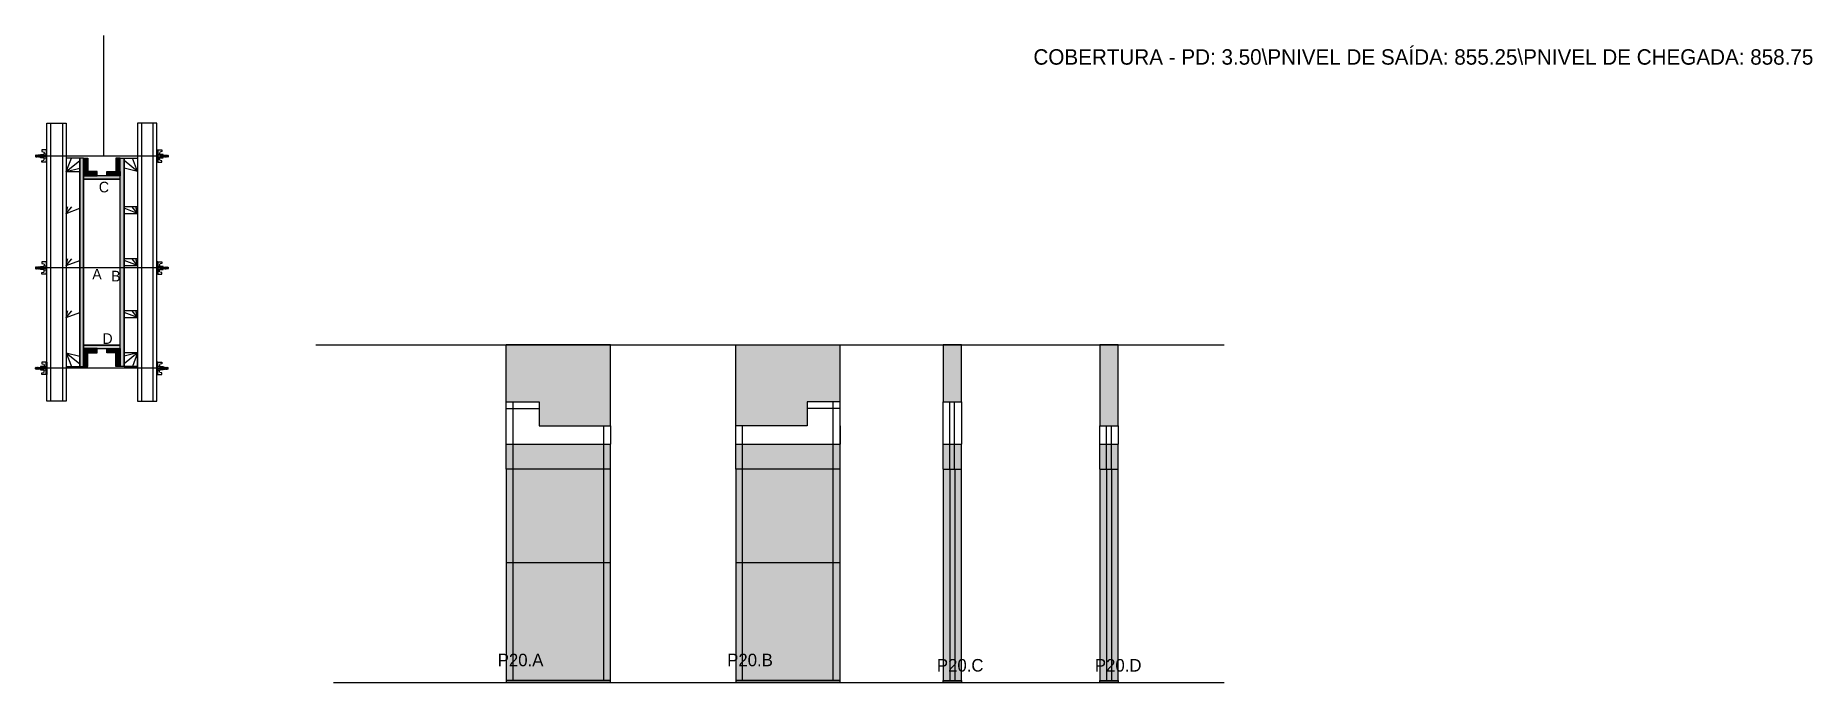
# Model space of a CAD drawing. Header units: metres. Extents: x 4559 to 6401, y 11245 to 11916.
import ezdxf

# ---------------------------------------------------------------- set-up
doc = ezdxf.new("R2010")
doc.units = ezdxf.units.M
for name, color, linetype in [('CHAPA', 7, 'Continuous'), ('COTA', 7, 'Continuous'), ('Hachura', 7, 'Continuous'), ('Madeira', 7, 'Continuous'), ('NOMENCLATURA', 7, 'Continuous'), ('Nível', 7, 'Continuous'), ('Painéis', 7, 'Continuous'), ('Perfil Metálico', 7, 'Continuous'), ('SARR_2.2x7', 7, 'Continuous'), ('SARRAFO', 7, 'Continuous'), ('Texto Seção', 7, 'Continuous'), ('TEXTO_GERAL', 7, 'Continuous')]:
    doc.layers.add(name, color=color, linetype=linetype)

msp = doc.modelspace()

# ---------------------------------------------------------------- hatches: boundary and pattern name
at = {"layer": 'COTA'}
h = msp.add_hatch(color=7, dxfattribs=at)
h.dxf.hatch_style = 1
h.paths.add_polyline_path([(5081.3, 11536.3), (5081.3, 11511.3), (5081.3, 11511.3), (5155.3, 11511.3), (5155.3, 11511.3), (5155.3, 11595.3), (5155.3, 11595.3), (5047.3, 11595.3), (5047.3, 11595.3), (5047.3, 11536.3), (5047.3, 11536.3), (5081.3, 11536.3)])
h = msp.add_hatch(color=7, dxfattribs=at)
h.dxf.hatch_style = 1
h.paths.add_polyline_path([(5359.3, 11536.3), (5359.3, 11511.3), (5359.3, 11511.3), (5285.3, 11511.3), (5285.3, 11511.3), (5285.3, 11595.3), (5285.3, 11595.3), (5393.3, 11595.3), (5393.3, 11595.3), (5393.3, 11536.3), (5393.3, 11536.3), (5359.3, 11536.3)])
h = msp.add_hatch(color=7, dxfattribs=at)
h.dxf.hatch_style = 1
h.paths.add_polyline_path([(5519.2, 11536.3), (5519.2, 11595.3), (5519.2, 11595.3), (5500.2, 11595.3), (5500.2, 11595.3), (5500.2, 11536.3), (5500.2, 11536.3), (5519.2, 11536.3)])
h = msp.add_hatch(color=7, dxfattribs=at)
h.dxf.hatch_style = 1
h.paths.add_polyline_path([(5681.7, 11511.3), (5681.7, 11595.3), (5681.7, 11595.3), (5662.7, 11595.3), (5662.7, 11595.3), (5662.7, 11511.3), (5662.7, 11511.3), (5681.7, 11511.3)])
at = {"layer": 'Hachura'}
h = msp.add_hatch(color=7, dxfattribs=at)
h.dxf.hatch_style = 1
h.paths.add_polyline_path([(4609, 11789), (4605, 11789), (4605, 11789), (4605, 11573), (4605, 11573), (4609, 11573), (4609, 11573), (4609, 11789)])
h = msp.add_hatch(color=7, dxfattribs=at)
h.dxf.hatch_style = 1
h.paths.add_polyline_path([(4609, 11789), (4605, 11789), (4605, 11789), (4605, 11573), (4605, 11573), (4609, 11573), (4609, 11573), (4609, 11789)])
h = msp.add_hatch(color=7, dxfattribs=at)
h.dxf.hatch_style = 1
h.paths.add_polyline_path([(4609, 11775), (4613.4, 11775), (4613.4, 11775), (4613.4, 11789), (4613.4, 11789), (4609, 11789), (4609, 11789), (4609, 11775)])
h = msp.add_hatch(color=7, dxfattribs=at)
h.dxf.hatch_style = 1
h.paths.add_polyline_path([(4609, 11770.6), (4609, 11775), (4609, 11775), (4623, 11775), (4623, 11775), (4623, 11770.6), (4623, 11770.6), (4609, 11770.6)])
h = msp.add_hatch(color=7, dxfattribs=at)
h.dxf.hatch_style = 1
h.paths.add_polyline_path([(4647, 11770.6), (4647, 11775), (4647, 11775), (4633, 11775), (4633, 11775), (4633, 11770.6), (4633, 11770.6), (4647, 11770.6)])
h = msp.add_hatch(color=7, dxfattribs=at)
h.dxf.hatch_style = 1
h.paths.add_polyline_path([(4647, 11775), (4642.6, 11775), (4642.6, 11775), (4642.6, 11789), (4642.6, 11789), (4647, 11789), (4647, 11789), (4647, 11775)])
h = msp.add_hatch(color=7, dxfattribs=at)
h.dxf.hatch_style = 1
h.paths.add_polyline_path([(4647, 11789), (4651, 11789), (4651, 11789), (4651, 11573), (4651, 11573), (4647, 11573), (4647, 11573), (4647, 11789)])
h = msp.add_hatch(color=7, dxfattribs=at)
h.dxf.hatch_style = 1
h.paths.add_polyline_path([(4647, 11789), (4651, 11789), (4651, 11789), (4651, 11573), (4651, 11573), (4647, 11573), (4647, 11573), (4647, 11789)])
h = msp.add_hatch(color=7, dxfattribs=at)
h.dxf.hatch_style = 1
h.paths.add_polyline_path([(4647, 11767), (4647, 11770.6), (4647, 11770.6), (4609, 11770.6), (4609, 11770.6), (4609, 11767), (4609, 11767), (4647, 11767)])
h = msp.add_hatch(color=7, dxfattribs=at)
h.dxf.hatch_style = 1
h.paths.add_polyline_path([(4647, 11767), (4647, 11770.6), (4647, 11770.6), (4609, 11770.6), (4609, 11770.6), (4609, 11767), (4609, 11767), (4647, 11767)])
h = msp.add_hatch(color=7, dxfattribs=at)
h.dxf.hatch_style = 1
h.paths.add_polyline_path([(4647, 11591.4), (4647, 11595), (4647, 11595), (4609, 11595), (4609, 11595), (4609, 11591.4), (4609, 11591.4), (4647, 11591.4)])
h = msp.add_hatch(color=7, dxfattribs=at)
h.dxf.hatch_style = 1
h.paths.add_polyline_path([(4647, 11591.4), (4647, 11595), (4647, 11595), (4609, 11595), (4609, 11595), (4609, 11591.4), (4609, 11591.4), (4647, 11591.4)])
h = msp.add_hatch(color=7, dxfattribs=at)
h.dxf.hatch_style = 1
h.paths.add_polyline_path([(4609, 11587), (4609, 11591.4), (4609, 11591.4), (4623, 11591.4), (4623, 11591.4), (4623, 11587), (4623, 11587), (4609, 11587)])
h = msp.add_hatch(color=7, dxfattribs=at)
h.dxf.hatch_style = 1
h.paths.add_polyline_path([(4647, 11587), (4647, 11591.4), (4647, 11591.4), (4633, 11591.4), (4633, 11591.4), (4633, 11587), (4633, 11587), (4647, 11587)])
h = msp.add_hatch(color=7, dxfattribs=at)
h.dxf.hatch_style = 1
h.paths.add_polyline_path([(4609, 11587), (4613.4, 11587), (4613.4, 11587), (4613.4, 11573), (4613.4, 11573), (4609, 11573), (4609, 11573), (4609, 11587)])
h = msp.add_hatch(color=7, dxfattribs=at)
h.dxf.hatch_style = 1
h.paths.add_polyline_path([(4647, 11587), (4642.6, 11587), (4642.6, 11587), (4642.6, 11573), (4642.6, 11573), (4647, 11573), (4647, 11573), (4647, 11587)])
h = msp.add_hatch(color=7, dxfattribs=at)
h.dxf.hatch_style = 1
h.paths.add_polyline_path([(5155.3, 11492.3), (5047.3, 11492.3), (5047.3, 11492.3), (5047.3, 11245.3), (5047.3, 11245.3), (5155.3, 11245.3), (5155.3, 11245.3), (5155.3, 11492.3)])
h = msp.add_hatch(color=7, dxfattribs=at)
h.dxf.hatch_style = 1
h.paths.add_polyline_path([(5393.3, 11492.3), (5285.3, 11492.3), (5285.3, 11492.3), (5285.3, 11245.3), (5285.3, 11245.3), (5393.3, 11245.3), (5393.3, 11245.3), (5393.3, 11492.3)])
h = msp.add_hatch(color=7, dxfattribs=at)
h.dxf.hatch_style = 1
h.paths.add_polyline_path([(5519.2, 11492.3), (5500.2, 11492.3), (5500.2, 11492.3), (5500.2, 11245.3), (5500.2, 11245.3), (5519.2, 11245.3), (5519.2, 11245.3), (5519.2, 11492.3)])
h = msp.add_hatch(color=7, dxfattribs=at)
h.dxf.hatch_style = 1
h.paths.add_polyline_path([(5681.7, 11492.3), (5662.7, 11492.3), (5662.7, 11492.3), (5662.7, 11245.3), (5662.7, 11245.3), (5681.7, 11245.3), (5681.7, 11245.3), (5681.7, 11492.3)])

# ---------------------------------------------------------------- linework, layer by layer
at = {"layer": 'CHAPA', "color": 7, "lineweight": 25}
for points in [[(4609, 11789), (4605, 11789), (4605, 11573), (4609, 11573)], [(4609, 11789), (4605, 11789), (4605, 11573), (4609, 11573)], [(4647, 11789), (4651, 11789), (4651, 11573), (4647, 11573)], [(4647, 11789), (4651, 11789), (4651, 11573), (4647, 11573)], [(4647, 11767), (4647, 11770.6), (4609, 11770.6), (4609, 11767)], [(4647, 11767), (4647, 11770.6), (4609, 11770.6), (4609, 11767)], [(4647, 11591.4), (4647, 11595), (4609, 11595), (4609, 11591.4)], [(4647, 11591.4), (4647, 11595), (4609, 11595), (4609, 11591.4)]]:
    msp.add_lwpolyline(points, close=True, dxfattribs=at)
at = {"layer": 'COTA', "color": 7, "lineweight": 25}
for p, q in [((5047.3, 11536.3), (5047.3, 11595.3)), ((5155.3, 11595.3), (5047.3, 11595.3)), ((5155.3, 11511.3), (5155.3, 11595.3)), ((5285.3, 11511.3), (5285.3, 11595.3)), ((5285.3, 11595.3), (5393.3, 11595.3)), ((5393.3, 11536.3), (5393.3, 11595.3))]:
    msp.add_line(p, q, dxfattribs=at)
for points in [[(5519.2, 11536.3), (5519.2, 11595.3), (5500.2, 11595.3), (5500.2, 11536.3)], [(5681.7, 11511.3), (5681.7, 11595.3), (5662.7, 11595.3), (5662.7, 11511.3)]]:
    msp.add_lwpolyline(points, dxfattribs=at)
at = {"layer": 'Defpoints', "color": 7, "lineweight": 25}
msp.add_line((4629.9, 11791), (4629.9, 11916), dxfattribs=at)
at = {"layer": 'Hachura', "color": 7, "lineweight": 25}
for p, q in [((4559.5, 11792), (4559.2, 11791.7)), ((4559.2, 11791.7), (4559.2, 11790.4)), ((4559.9, 11792), (4559.5, 11792)), ((4559.5, 11792), (4559.5, 11792)), ((4559.5, 11790.1), (4559.5, 11792)), ((4560.2, 11790.1), (4559.5, 11791.4)), ((4560.1, 11790), (4559.5, 11791.1)), ((4559.5, 11790.6), (4559.9, 11789.9)), ((4559.9, 11792.1), (4561, 11789.9)), ((4559.9, 11792), (4560.8, 11790.1)), ((4559.9, 11792), (4560.8, 11790.1)), ((4561.3, 11790), (4560.2, 11792.1)), ((4561, 11792), (4560.4, 11792)), ((4561.3, 11790.1), (4560.4, 11792)), ((4561, 11792), (4562, 11790.1)), ((4561.1, 11792.1), (4562.2, 11789.9)), ((4562.4, 11790), (4561.4, 11792.1)), ((4562.2, 11792), (4561.5, 11792)), ((4562.5, 11790.1), (4561.5, 11792)), ((4561.7, 11792), (4561.5, 11792)), ((4562.2, 11792), (4563.1, 11790.1)), ((4562.3, 11792.1), (4563.4, 11789.9)), ((4563.6, 11790), (4562.5, 11792.1)), ((4563.3, 11792), (4562.7, 11792)), ((4563.7, 11790.1), (4562.7, 11792)), ((4563.3, 11792), (4564.3, 11790.1)), ((4564.3, 11790.9), (4563.7, 11792.1)), ((4564.3, 11791.1), (4563.9, 11792)), ((4564.3, 11792), (4563.9, 11792)), ((4695.8, 11791), (4564, 11791)), ((4564.3, 11789.3), (4564.3, 11792.7)), ((4564.3, 11792.7), (4567.5, 11792.7)), ((4564.3, 11791.6), (4567.5, 11791.6)), ((4564.4, 11789.3), (4564.4, 11792.7)), ((4571, 11797.4), (4565.9, 11797.4)), ((4565.9, 11797.4), (4565.9, 11795.8)), ((4565.9, 11795.8), (4568.1, 11795.2)), ((4567.5, 11792.9), (4567.5, 11789.1)), ((4570.1, 11792.9), (4567.5, 11792.9)), ((4570.1, 11791.3), (4568.1, 11791.3)), ((4568.1, 11790.8), (4570.1, 11790.8)), ((4568.3, 11794.9), (4568.3, 11792.9)), ((4570.1, 11797.4), (4570.1, 11784.6)), ((4570.1, 11797.4), (4570.1, 11792.3)), ((4570.1, 11797.3), (4571, 11797.3)), ((4570.1, 11797.1), (4571, 11797.1)), ((4570.1, 11796.8), (4571, 11796.8)), ((4570.1, 11796.3), (4571, 11796.3)), ((4570.1, 11795.5), (4571, 11795.5)), ((4570.1, 11794), (4571, 11794)), ((4570.1, 11791), (4570.1, 11792.9)), ((4570.1, 11792.3), (4570.1, 11791.6)), ((4570.1, 11791), (4571, 11791)), ((4570.4, 11792), (4570.2, 11792)), ((4570.9, 11792), (4570.4, 11792)), ((4571, 11784.6), (4571, 11797.4)), ((4571, 11785.5), (4571, 11793.3)), ((4685, 11784.6), (4685, 11797.4)), ((4685, 11797.4), (4690.1, 11797.4)), ((4685.9, 11797.3), (4685, 11797.3)), ((4685.9, 11797.1), (4685, 11797.1)), ((4685.9, 11796.8), (4685, 11796.8)), ((4685.9, 11796.3), (4685, 11796.3)), ((4685.9, 11795.5), (4685, 11795.5)), ((4685.9, 11794), (4685, 11794)), ((4685, 11785.5), (4685, 11793.3)), ((4685.9, 11791), (4685, 11791)), ((4685.2, 11792), (4685.6, 11792)), ((4685.6, 11792), (4685.8, 11792)), ((4685.9, 11797.4), (4685.9, 11784.6)), ((4685.9, 11797.4), (4685.9, 11792.3)), ((4685.9, 11791), (4685.9, 11792.9)), ((4685.9, 11792.9), (4688.5, 11792.9)), ((4685.9, 11792.3), (4685.9, 11791.6)), ((4685.9, 11791.3), (4687.9, 11791.3)), ((4687.9, 11790.8), (4685.9, 11790.8)), ((4687.7, 11794.9), (4687.7, 11792.9)), ((4690.2, 11795.8), (4688, 11795.2)), ((4688.5, 11792.9), (4688.5, 11789.1)), ((4691.7, 11792.7), (4688.5, 11792.7)), ((4691.7, 11791.6), (4688.5, 11791.6)), ((4690.2, 11797.4), (4690.2, 11795.8)), ((4691.7, 11789.3), (4691.7, 11792.7)), ((4691.7, 11789.3), (4691.7, 11792.7)), ((4691.7, 11790.9), (4692.4, 11792.1)), ((4692.7, 11792), (4691.7, 11790.1)), ((4691.7, 11791.1), (4692.2, 11792)), ((4691.7, 11792), (4692.2, 11792)), ((4692.4, 11790), (4693.5, 11792.1)), ((4692.4, 11790.1), (4693.3, 11792)), ((4693.8, 11792.1), (4692.7, 11789.9)), ((4692.7, 11792), (4693.3, 11792)), ((4693.8, 11792), (4692.9, 11790.1)), ((4693.5, 11790.1), (4694.5, 11792)), ((4693.6, 11790), (4694.7, 11792.1)), ((4694.9, 11792.1), (4693.8, 11789.9)), ((4693.8, 11792), (4694.5, 11792)), ((4695, 11792), (4694, 11790.1)), ((4694.3, 11792), (4694.5, 11792)), ((4694.7, 11790.1), (4695.7, 11792)), ((4694.8, 11790), (4695.8, 11792.1)), ((4696.1, 11792.1), (4695, 11789.9)), ((4695, 11792), (4695.7, 11792)), ((4696.2, 11792), (4695.2, 11790.1)), ((4696.2, 11792), (4695.2, 11790.1)), ((4695.8, 11790.1), (4696.5, 11791.4)), ((4695.9, 11790), (4696.5, 11791.1)), ((4696.2, 11792), (4696.5, 11792)), ((4696.5, 11790.6), (4696.2, 11789.9)), ((4696.5, 11792), (4696.5, 11792)), ((4696.5, 11792), (4696.8, 11791.7)), ((4696.5, 11790.1), (4696.5, 11792)), ((4696.8, 11791.7), (4696.8, 11790.4)), ((4559.5, 11790.1), (4559.2, 11790.4)), ((4559.5, 11790.4), (4559.7, 11790.1)), ((4559.7, 11790.1), (4559.5, 11790.1)), ((4560.2, 11790.1), (4560.8, 11790.1)), ((4562, 11790.1), (4561.3, 11790.1)), ((4562.7, 11790.1), (4562.5, 11790.1)), ((4562.7, 11790.1), (4563.1, 11790.1)), ((4563.7, 11790.1), (4564.3, 11790.1)), ((4564.3, 11790.1), (4567.5, 11790.1)), ((4567.5, 11789.3), (4564.3, 11789.3)), ((4565.9, 11786.2), (4568.1, 11786.8)), ((4565.9, 11784.6), (4565.9, 11786.2)), ((4570.1, 11784.6), (4565.9, 11784.6)), ((4567.5, 11789.1), (4567.5, 11789.3)), ((4567.5, 11789.1), (4567.5, 11789.3)), ((4567.5, 11789.1), (4570.1, 11789.1)), ((4568.3, 11787.1), (4568.3, 11789.1)), ((4570.1, 11788), (4571, 11788)), ((4570.1, 11786.5), (4571, 11786.5)), ((4570.1, 11785.7), (4571, 11785.7)), ((4570.1, 11785.2), (4571, 11785.2)), ((4570.1, 11784.9), (4571, 11784.9)), ((4570.1, 11784.7), (4571, 11784.7)), ((4570.1, 11784.6), (4571, 11784.6)), ((4570.2, 11790), (4570.7, 11790)), ((4685.9, 11788), (4685, 11788)), ((4685.9, 11786.5), (4685, 11786.5)), ((4685.9, 11785.7), (4685, 11785.7)), ((4685.9, 11785.2), (4685, 11785.2)), ((4685.9, 11784.9), (4685, 11784.9)), ((4685.9, 11784.7), (4685, 11784.7)), ((4685.9, 11784.6), (4685, 11784.6)), ((4685.8, 11790), (4685.4, 11790)), ((4688.5, 11789.1), (4685.9, 11789.1)), ((4685.9, 11784.6), (4690.2, 11784.6)), ((4687.7, 11787.1), (4687.7, 11789.1)), ((4690.2, 11786.2), (4688, 11786.8)), ((4691.7, 11790.1), (4688.5, 11790.1)), ((4688.5, 11789.3), (4691.7, 11789.3)), ((4688.5, 11789.1), (4688.5, 11789.3)), ((4688.5, 11789.1), (4688.5, 11789.3)), ((4690.2, 11784.6), (4690.2, 11786.2)), ((4692.4, 11790.1), (4691.7, 11790.1)), ((4693.3, 11790.1), (4692.9, 11790.1)), ((4693.3, 11790.1), (4693.5, 11790.1)), ((4694, 11790.1), (4694.7, 11790.1)), ((4695.8, 11790.1), (4695.2, 11790.1)), ((4696.5, 11790.4), (4696.4, 11790.1)), ((4696.4, 11790.1), (4696.5, 11790.1)), ((4696.5, 11790.1), (4696.8, 11790.4)), ((4571, 11681.4), (4565.9, 11681.4)), ((4565.9, 11681.4), (4565.9, 11679.8)), ((4570.1, 11681.4), (4570.1, 11668.6)), ((4570.1, 11681.4), (4570.1, 11676.3)), ((4570.1, 11681.3), (4571, 11681.3)), ((4570.1, 11681.1), (4571, 11681.1)), ((4570.1, 11680.8), (4571, 11680.8)), ((4570.1, 11680.3), (4571, 11680.3)), ((4571, 11668.6), (4571, 11681.4)), ((4685, 11668.6), (4685, 11681.4)), ((4685, 11681.4), (4690.1, 11681.4)), ((4685.9, 11681.3), (4685, 11681.3)), ((4685.9, 11681.1), (4685, 11681.1)), ((4685.9, 11680.8), (4685, 11680.8)), ((4685.9, 11680.3), (4685, 11680.3)), ((4685.9, 11681.4), (4685.9, 11668.6)), ((4685.9, 11681.4), (4685.9, 11676.3)), ((4690.2, 11681.4), (4690.2, 11679.8)), ((4559.5, 11676), (4559.2, 11675.7)), ((4559.2, 11675.7), (4559.2, 11674.4)), ((4559.5, 11674.1), (4559.2, 11674.4)), ((4559.9, 11676), (4559.5, 11676)), ((4559.5, 11676), (4559.5, 11676)), ((4559.5, 11674.1), (4559.5, 11676)), ((4560.2, 11674.1), (4559.5, 11675.4)), ((4560.1, 11674), (4559.5, 11675.1)), ((4559.5, 11674.6), (4559.9, 11673.9)), ((4559.5, 11674.4), (4559.7, 11674.1)), ((4559.7, 11674.1), (4559.5, 11674.1)), ((4559.9, 11676.1), (4561, 11673.9)), ((4559.9, 11676), (4560.8, 11674.1)), ((4559.9, 11676), (4560.8, 11674.1)), ((4561.3, 11674), (4560.2, 11676.1)), ((4560.2, 11674.1), (4560.8, 11674.1)), ((4561, 11676), (4560.4, 11676)), ((4561.3, 11674.1), (4560.4, 11676)), ((4561, 11676), (4562, 11674.1)), ((4561.1, 11676.1), (4562.2, 11673.9)), ((4562, 11674.1), (4561.3, 11674.1)), ((4562.4, 11674), (4561.4, 11676.1)), ((4562.2, 11676), (4561.5, 11676)), ((4562.5, 11674.1), (4561.5, 11676)), ((4561.7, 11676), (4561.5, 11676)), ((4562.2, 11676), (4563.1, 11674.1)), ((4562.3, 11676.1), (4563.4, 11673.9)), ((4563.6, 11674), (4562.5, 11676.1)), ((4562.7, 11674.1), (4562.5, 11674.1)), ((4563.3, 11676), (4562.7, 11676)), ((4563.7, 11674.1), (4562.7, 11676)), ((4562.7, 11674.1), (4563.1, 11674.1)), ((4563.3, 11676), (4564.3, 11674.1)), ((4564.3, 11674.9), (4563.7, 11676.1)), ((4563.7, 11674.1), (4564.3, 11674.1)), ((4564.3, 11675.1), (4563.9, 11676)), ((4564.3, 11676), (4563.9, 11676)), ((4695.8, 11675), (4564, 11675)), ((4564.3, 11673.3), (4564.3, 11676.7)), ((4564.3, 11676.7), (4567.5, 11676.7)), ((4564.3, 11675.6), (4567.5, 11675.6)), ((4564.3, 11674.1), (4567.5, 11674.1)), ((4567.5, 11673.3), (4564.3, 11673.3)), ((4564.4, 11673.3), (4564.4, 11676.7)), ((4565.9, 11679.8), (4568.1, 11679.2)), ((4565.9, 11670.2), (4568.1, 11670.8)), ((4565.9, 11668.6), (4565.9, 11670.2)), ((4570.1, 11668.6), (4565.9, 11668.6)), ((4567.5, 11676.9), (4567.5, 11673.1)), ((4570.1, 11676.9), (4567.5, 11676.9)), ((4567.5, 11673.1), (4567.5, 11673.3)), ((4567.5, 11673.1), (4567.5, 11673.3)), ((4567.5, 11673.1), (4570.1, 11673.1)), ((4570.1, 11675.3), (4568.1, 11675.3)), ((4568.1, 11674.8), (4570.1, 11674.8)), ((4568.3, 11678.9), (4568.3, 11676.9)), ((4568.3, 11671.1), (4568.3, 11673.1)), ((4570.1, 11679.5), (4571, 11679.5)), ((4570.1, 11678), (4571, 11678)), ((4570.1, 11675), (4570.1, 11676.9)), ((4570.1, 11676.3), (4570.1, 11675.6)), ((4570.1, 11675), (4571, 11675)), ((4570.1, 11672), (4571, 11672)), ((4570.1, 11670.5), (4571, 11670.5)), ((4570.1, 11669.7), (4571, 11669.7)), ((4570.1, 11669.2), (4571, 11669.2)), ((4570.1, 11668.9), (4571, 11668.9)), ((4570.1, 11668.7), (4571, 11668.7)), ((4570.1, 11668.6), (4571, 11668.6)), ((4570.4, 11676), (4570.2, 11676)), ((4570.2, 11674), (4570.7, 11674)), ((4570.9, 11676), (4570.4, 11676)), ((4571, 11669.5), (4571, 11677.3)), ((4685.9, 11679.5), (4685, 11679.5)), ((4685.9, 11678), (4685, 11678)), ((4685, 11669.5), (4685, 11677.3)), ((4685.9, 11675), (4685, 11675)), ((4685.9, 11672), (4685, 11672)), ((4685.9, 11670.5), (4685, 11670.5)), ((4685.9, 11669.7), (4685, 11669.7)), ((4685.9, 11669.2), (4685, 11669.2)), ((4685.9, 11668.9), (4685, 11668.9)), ((4685.9, 11668.7), (4685, 11668.7)), ((4685.9, 11668.6), (4685, 11668.6)), ((4685.2, 11676), (4685.6, 11676)), ((4685.8, 11674), (4685.4, 11674)), ((4685.6, 11676), (4685.8, 11676)), ((4685.9, 11675), (4685.9, 11676.9)), ((4685.9, 11676.9), (4688.5, 11676.9)), ((4685.9, 11676.3), (4685.9, 11675.6)), ((4685.9, 11675.3), (4687.9, 11675.3)), ((4687.9, 11674.8), (4685.9, 11674.8)), ((4688.5, 11673.1), (4685.9, 11673.1)), ((4685.9, 11668.6), (4690.2, 11668.6)), ((4687.7, 11678.9), (4687.7, 11676.9)), ((4687.7, 11671.1), (4687.7, 11673.1)), ((4690.2, 11679.8), (4688, 11679.2)), ((4690.2, 11670.2), (4688, 11670.8)), ((4688.5, 11676.9), (4688.5, 11673.1)), ((4691.7, 11676.7), (4688.5, 11676.7)), ((4691.7, 11675.6), (4688.5, 11675.6)), ((4691.7, 11674.1), (4688.5, 11674.1)), ((4688.5, 11673.3), (4691.7, 11673.3)), ((4688.5, 11673.1), (4688.5, 11673.3)), ((4688.5, 11673.1), (4688.5, 11673.3)), ((4690.2, 11668.6), (4690.2, 11670.2)), ((4691.7, 11673.3), (4691.7, 11676.7)), ((4691.7, 11673.3), (4691.7, 11676.7)), ((4691.7, 11674.9), (4692.4, 11676.1)), ((4692.7, 11676), (4691.7, 11674.1)), ((4691.7, 11675.1), (4692.2, 11676)), ((4691.7, 11676), (4692.2, 11676)), ((4692.4, 11674.1), (4691.7, 11674.1)), ((4692.4, 11674), (4693.5, 11676.1)), ((4692.4, 11674.1), (4693.3, 11676)), ((4693.8, 11676.1), (4692.7, 11673.9)), ((4692.7, 11676), (4693.3, 11676)), ((4693.8, 11676), (4692.9, 11674.1)), ((4693.3, 11674.1), (4692.9, 11674.1)), ((4693.3, 11674.1), (4693.5, 11674.1)), ((4693.5, 11674.1), (4694.5, 11676)), ((4693.6, 11674), (4694.7, 11676.1)), ((4694.9, 11676.1), (4693.8, 11673.9)), ((4693.8, 11676), (4694.5, 11676)), ((4695, 11676), (4694, 11674.1)), ((4694, 11674.1), (4694.7, 11674.1)), ((4694.3, 11676), (4694.5, 11676)), ((4694.7, 11674.1), (4695.7, 11676)), ((4694.8, 11674), (4695.8, 11676.1)), ((4696.1, 11676.1), (4695, 11673.9)), ((4695, 11676), (4695.7, 11676)), ((4696.2, 11676), (4695.2, 11674.1)), ((4696.2, 11676), (4695.2, 11674.1)), ((4695.8, 11674.1), (4695.2, 11674.1)), ((4695.8, 11674.1), (4696.5, 11675.4)), ((4695.9, 11674), (4696.5, 11675.1)), ((4696.2, 11676), (4696.5, 11676)), ((4696.5, 11674.6), (4696.2, 11673.9)), ((4696.5, 11674.4), (4696.4, 11674.1)), ((4696.4, 11674.1), (4696.5, 11674.1)), ((4696.5, 11676), (4696.5, 11676)), ((4696.5, 11676), (4696.8, 11675.7)), ((4696.5, 11674.1), (4696.5, 11676)), ((4696.5, 11674.1), (4696.8, 11674.4)), ((4696.8, 11675.7), (4696.8, 11674.4)), ((4559.5, 11571.9), (4559.2, 11571.6)), ((4559.2, 11570.3), (4559.2, 11571.6)), ((4559.5, 11570), (4559.2, 11570.3)), ((4559.5, 11571.4), (4559.9, 11572.1)), ((4560.1, 11572), (4559.5, 11570.9)), ((4559.5, 11571.6), (4559.7, 11571.9)), ((4559.7, 11571.9), (4559.5, 11571.9)), ((4560.2, 11571.9), (4559.5, 11570.6)), ((4559.5, 11571.9), (4559.5, 11570)), ((4559.9, 11570), (4559.5, 11570)), ((4559.5, 11570), (4559.5, 11570)), ((4559.9, 11569.9), (4561, 11572.1)), ((4559.9, 11570), (4560.8, 11571.9)), ((4559.9, 11570), (4560.8, 11571.9)), ((4561.3, 11572), (4560.2, 11569.9)), ((4560.2, 11571.9), (4560.8, 11571.9)), ((4561.3, 11571.9), (4560.4, 11570)), ((4561, 11570), (4560.4, 11570)), ((4561, 11570), (4562, 11571.9)), ((4561.1, 11569.9), (4562.2, 11572.1)), ((4562, 11571.9), (4561.3, 11571.9)), ((4562.4, 11572), (4561.4, 11569.9)), ((4562.5, 11571.9), (4561.5, 11570)), ((4562.2, 11570), (4561.5, 11570)), ((4561.7, 11570), (4561.5, 11570)), ((4562.2, 11570), (4563.1, 11571.9)), ((4562.3, 11569.9), (4563.4, 11572.1)), ((4563.6, 11572), (4562.5, 11569.9)), ((4562.7, 11571.9), (4562.5, 11571.9)), ((4562.7, 11571.9), (4563.1, 11571.9)), ((4563.7, 11571.9), (4562.7, 11570)), ((4563.3, 11570), (4562.7, 11570)), ((4563.3, 11570), (4564.3, 11571.9)), ((4563.7, 11571.9), (4564.3, 11571.9)), ((4564.3, 11571.1), (4563.7, 11569.9)), ((4564.3, 11570.9), (4563.9, 11570)), ((4564.3, 11570), (4563.9, 11570)), ((4695.8, 11571), (4564, 11571)), ((4564.3, 11572.7), (4564.3, 11569.3)), ((4567.5, 11572.7), (4564.3, 11572.7)), ((4564.3, 11571.9), (4567.5, 11571.9)), ((4564.3, 11570.4), (4567.5, 11570.4)), ((4564.4, 11572.7), (4564.4, 11569.3)), ((4570.1, 11577.4), (4565.9, 11577.4)), ((4565.9, 11577.4), (4565.9, 11575.8)), ((4565.9, 11575.8), (4568.1, 11575.2)), ((4567.5, 11569.1), (4567.5, 11572.9)), ((4567.5, 11572.9), (4570.1, 11572.9)), ((4567.5, 11572.9), (4567.5, 11572.7)), ((4567.5, 11572.9), (4567.5, 11572.7)), ((4568.1, 11571.2), (4570.1, 11571.2)), ((4570.1, 11570.7), (4568.1, 11570.7)), ((4568.3, 11574.9), (4568.3, 11572.9)), ((4570.1, 11564.5), (4570.1, 11577.4)), ((4570.1, 11577.4), (4571, 11577.4)), ((4570.1, 11577.3), (4571, 11577.3)), ((4570.1, 11577.1), (4571, 11577.1)), ((4570.1, 11576.8), (4571, 11576.8)), ((4570.1, 11576.3), (4571, 11576.3)), ((4570.1, 11575.5), (4571, 11575.5)), ((4570.1, 11574), (4571, 11574)), ((4570.1, 11571), (4570.1, 11569.1)), ((4570.1, 11571), (4571, 11571)), ((4570.1, 11569.7), (4570.1, 11570.4)), ((4570.1, 11564.5), (4570.1, 11569.7)), ((4570.2, 11572), (4570.7, 11572)), ((4570.4, 11570), (4570.2, 11570)), ((4570.9, 11570), (4570.4, 11570)), ((4571, 11577.4), (4571, 11564.6)), ((4571, 11576.5), (4571, 11568.7)), ((4685, 11577.4), (4685, 11564.6)), ((4685.9, 11577.4), (4685, 11577.4)), ((4685.9, 11577.3), (4685, 11577.3)), ((4685.9, 11577.1), (4685, 11577.1)), ((4685.9, 11576.8), (4685, 11576.8)), ((4685, 11576.5), (4685, 11568.7)), ((4685.9, 11576.3), (4685, 11576.3)), ((4685.9, 11575.5), (4685, 11575.5)), ((4685.9, 11574), (4685, 11574)), ((4685.9, 11571), (4685, 11571)), ((4685.2, 11570), (4685.6, 11570)), ((4685.8, 11572), (4685.4, 11572)), ((4685.6, 11570), (4685.8, 11570)), ((4685.9, 11564.5), (4685.9, 11577.4)), ((4685.9, 11577.4), (4690.2, 11577.4)), ((4688.5, 11572.9), (4685.9, 11572.9)), ((4687.9, 11571.2), (4685.9, 11571.2)), ((4685.9, 11571), (4685.9, 11569.1)), ((4685.9, 11570.7), (4687.9, 11570.7)), ((4685.9, 11569.7), (4685.9, 11570.4)), ((4685.9, 11564.5), (4685.9, 11569.7)), ((4687.7, 11574.9), (4687.7, 11572.9)), ((4690.2, 11575.8), (4688, 11575.2)), ((4688.5, 11569.1), (4688.5, 11572.9)), ((4688.5, 11572.9), (4688.5, 11572.7)), ((4688.5, 11572.9), (4688.5, 11572.7)), ((4688.5, 11572.7), (4691.7, 11572.7)), ((4691.7, 11571.9), (4688.5, 11571.9)), ((4691.7, 11570.4), (4688.5, 11570.4)), ((4690.2, 11577.4), (4690.2, 11575.8)), ((4691.7, 11572.7), (4691.7, 11569.3)), ((4691.7, 11572.7), (4691.7, 11569.3)), ((4692.4, 11571.9), (4691.7, 11571.9)), ((4692.7, 11570), (4691.7, 11571.9)), ((4691.7, 11571.1), (4692.4, 11569.9)), ((4691.7, 11570.9), (4692.2, 11570)), ((4691.7, 11570), (4692.2, 11570)), ((4692.4, 11572), (4693.5, 11569.9)), ((4692.4, 11571.9), (4693.3, 11570)), ((4693.8, 11569.9), (4692.7, 11572.1)), ((4692.7, 11570), (4693.3, 11570)), ((4693.3, 11571.9), (4692.9, 11571.9)), ((4693.8, 11570), (4692.9, 11571.9)), ((4693.3, 11571.9), (4693.5, 11571.9)), ((4693.5, 11571.9), (4694.5, 11570)), ((4693.6, 11572), (4694.7, 11569.9)), ((4694.9, 11569.9), (4693.8, 11572.1)), ((4693.8, 11570), (4694.5, 11570)), ((4694, 11571.9), (4694.7, 11571.9)), ((4695, 11570), (4694, 11571.9)), ((4694.3, 11570), (4694.5, 11570)), ((4694.7, 11571.9), (4695.7, 11570)), ((4694.8, 11572), (4695.8, 11569.9)), ((4696.1, 11569.9), (4695, 11572.1)), ((4695, 11570), (4695.7, 11570)), ((4696.2, 11570), (4695.2, 11571.9)), ((4695.8, 11571.9), (4695.2, 11571.9)), ((4696.2, 11570), (4695.2, 11571.9)), ((4695.8, 11571.9), (4696.5, 11570.6)), ((4695.9, 11572), (4696.5, 11570.9)), ((4696.5, 11571.4), (4696.2, 11572.1)), ((4696.2, 11570), (4696.5, 11570)), ((4696.5, 11571.6), (4696.4, 11571.9)), ((4696.4, 11571.9), (4696.5, 11571.9)), ((4696.5, 11571.9), (4696.8, 11571.6)), ((4696.5, 11571.9), (4696.5, 11570)), ((4696.5, 11570), (4696.8, 11570.3)), ((4696.5, 11570), (4696.5, 11570)), ((4696.8, 11570.3), (4696.8, 11571.6)), ((4564.3, 11569.3), (4567.5, 11569.3)), ((4565.9, 11566.2), (4568.1, 11566.8)), ((4565.9, 11564.5), (4565.9, 11566.2)), ((4571, 11564.6), (4565.9, 11564.6)), ((4570.1, 11569.1), (4567.5, 11569.1)), ((4568.3, 11567.1), (4568.3, 11569.1)), ((4570.1, 11568), (4571, 11568)), ((4570.1, 11566.5), (4571, 11566.5)), ((4570.1, 11565.7), (4571, 11565.7)), ((4570.1, 11565.2), (4571, 11565.2)), ((4570.1, 11564.9), (4571, 11564.9)), ((4570.1, 11564.7), (4571, 11564.7)), ((4685.9, 11568), (4685, 11568)), ((4685.9, 11566.5), (4685, 11566.5)), ((4685.9, 11565.7), (4685, 11565.7)), ((4685.9, 11565.2), (4685, 11565.2)), ((4685.9, 11564.9), (4685, 11564.9)), ((4685.9, 11564.7), (4685, 11564.7)), ((4685, 11564.6), (4690.1, 11564.6)), ((4685.9, 11569.1), (4688.5, 11569.1)), ((4687.7, 11567.1), (4687.7, 11569.1)), ((4690.2, 11566.2), (4688, 11566.8)), ((4691.7, 11569.3), (4688.5, 11569.3)), ((4690.2, 11564.5), (4690.2, 11566.2))]:
    msp.add_line(p, q, dxfattribs=at)
at = {"layer": 'Madeira', "color": 7, "lineweight": 25}
for p, q in [((4591, 11775), (4596.4, 11789)), ((4591, 11775), (4605, 11786.5)), ((4591, 11775), (4605, 11778.5)), ((4665, 11775), (4651, 11786.5)), ((4665, 11775), (4651, 11778.5)), ((4665, 11775), (4659.6, 11789)), ((4591, 11731.5), (4596.8, 11738.5)), ((4591, 11731.5), (4592.7, 11738.5)), ((4591, 11731.5), (4605, 11736.9)), ((4665, 11731.5), (4651, 11736.9)), ((4665, 11731.5), (4659.3, 11738.5)), ((4665, 11731.5), (4663.3, 11738.5)), ((4591, 11677.5), (4596.8, 11684.5)), ((4591, 11677.5), (4592.7, 11684.5)), ((4591, 11677.5), (4605, 11682.9)), ((4665, 11677.5), (4651, 11682.9)), ((4665, 11677.5), (4659.3, 11684.5)), ((4665, 11677.5), (4663.3, 11684.5)), ((4591, 11623.5), (4596.8, 11630.5)), ((4591, 11623.5), (4592.7, 11630.5)), ((4591, 11623.5), (4605, 11628.9)), ((4665, 11623.5), (4651, 11628.9)), ((4665, 11623.5), (4659.3, 11630.5)), ((4665, 11623.5), (4663.3, 11630.5)), ((4591, 11587), (4605, 11575.5)), ((4591, 11587), (4605, 11583.5)), ((4591, 11587), (4596.4, 11573)), ((4665, 11587), (4651, 11575.5)), ((4665, 11587), (4651, 11583.5)), ((4665, 11587), (4659.6, 11573))]:
    msp.add_line(p, q, dxfattribs=at)
for points in [[(4591, 11775), (4605, 11775), (4605, 11789), (4591, 11789)], [(4591, 11573), (4605, 11573), (4605, 11789), (4591, 11789)], [(4665, 11573), (4651, 11573), (4651, 11789), (4665, 11789)], [(4665, 11731.5), (4665, 11738.5), (4651, 11738.5), (4651, 11731.5)], [(4665, 11677.5), (4665, 11684.5), (4651, 11684.5), (4651, 11677.5)], [(4665, 11623.5), (4665, 11630.5), (4651, 11630.5), (4651, 11623.5)], [(4665, 11587), (4651, 11587), (4651, 11573), (4665, 11573)]]:
    msp.add_lwpolyline(points, close=True, dxfattribs=at)
at = {"layer": 'Nível', "color": 7, "lineweight": 25}
for p, q in [((4849.7, 11595.3), (5791.7, 11595.3)), ((4868.3, 11245.3), (5791.7, 11245.3))]:
    msp.add_line(p, q, dxfattribs=at)
at = {"layer": 'Painéis', "color": 7, "lineweight": 25}
for p, q in [((5047.3, 11492.3), (5047.3, 11536.3)), ((5047.3, 11536.3), (5081.3, 11536.3)), ((5081.3, 11536.3), (5081.3, 11511.3)), ((5393.3, 11536.3), (5359.3, 11536.3)), ((5359.3, 11536.3), (5359.3, 11511.3)), ((5393.3, 11492.3), (5393.3, 11536.3)), ((5500.2, 11492.3), (5500.2, 11536.3)), ((5500.2, 11536.3), (5519.2, 11536.3)), ((5519.2, 11536.3), (5519.2, 11492.3)), ((5081.3, 11511.3), (5155.3, 11511.3)), ((5155.3, 11511.3), (5155.3, 11492.3)), ((5285.3, 11492.3), (5285.3, 11511.3)), ((5359.3, 11511.3), (5285.3, 11511.3)), ((5393.3, 11511.3), (5393.3, 11492.3)), ((5662.7, 11492.3), (5662.7, 11511.3)), ((5662.7, 11511.3), (5681.7, 11511.3)), ((5681.7, 11511.3), (5681.7, 11492.3)), ((5047.3, 11492.3), (5155.3, 11492.3)), ((5047.3, 11466.3), (5047.3, 11492.3)), ((5155.3, 11466.3), (5155.3, 11492.3)), ((5285.3, 11492.3), (5393.3, 11492.3)), ((5285.3, 11466.3), (5285.3, 11492.3)), ((5393.3, 11466.3), (5393.3, 11492.3)), ((5500.2, 11492.3), (5519.2, 11492.3)), ((5500.2, 11466.3), (5500.2, 11492.3)), ((5519.2, 11466.3), (5519.2, 11492.3)), ((5662.7, 11492.3), (5681.7, 11492.3)), ((5662.7, 11466.3), (5662.7, 11492.3)), ((5681.7, 11466.3), (5681.7, 11492.3)), ((5047.3, 11466.3), (5047.3, 11369.3)), ((5155.3, 11466.3), (5047.3, 11466.3)), ((5155.3, 11369.3), (5155.3, 11466.3)), ((5285.3, 11466.3), (5285.3, 11369.3)), ((5393.3, 11466.3), (5285.3, 11466.3)), ((5393.3, 11369.3), (5393.3, 11466.3)), ((5500.2, 11466.3), (5500.2, 11247.3)), ((5500.2, 11466.3), (5519.2, 11466.3)), ((5519.2, 11247.3), (5519.2, 11466.3)), ((5662.7, 11466.3), (5662.7, 11247.3)), ((5662.7, 11466.3), (5681.7, 11466.3)), ((5681.7, 11247.3), (5681.7, 11466.3)), ((5047.3, 11369.3), (5047.3, 11245.3)), ((5155.3, 11369.3), (5047.3, 11369.3)), ((5155.3, 11245.3), (5155.3, 11369.3)), ((5285.3, 11369.3), (5285.3, 11245.3)), ((5393.3, 11369.3), (5285.3, 11369.3)), ((5393.3, 11245.3), (5393.3, 11369.3)), ((5047.3, 11247.3), (5155.3, 11247.3)), ((5285.3, 11247.3), (5393.3, 11247.3)), ((5500.2, 11247.3), (5519.2, 11247.3)), ((5662.7, 11247.3), (5681.7, 11247.3))]:
    msp.add_line(p, q, dxfattribs=at)
for points in [[(4609, 11595), (4647, 11595), (4647, 11767), (4609, 11767)], [(5155.3, 11247.3), (5047.3, 11247.3), (5047.3, 11245.3), (5155.3, 11245.3)], [(5393.3, 11247.3), (5285.3, 11247.3), (5285.3, 11245.3), (5393.3, 11245.3)], [(5500.2, 11247.3), (5519.2, 11247.3), (5519.2, 11245.3), (5500.2, 11245.3)], [(5662.7, 11247.3), (5681.7, 11247.3), (5681.7, 11245.3), (5662.7, 11245.3)]]:
    msp.add_lwpolyline(points, close=True, dxfattribs=at)
at = {"layer": 'Perfil Metálico', "color": 7, "lineweight": 25}
for points in [[(4571, 11825), (4591, 11825), (4591, 11537), (4571, 11537)], [(4587, 11537), (4575, 11537), (4575, 11825), (4587, 11825)], [(4685, 11825), (4665, 11825), (4665, 11537), (4685, 11537)], [(4669, 11537), (4681, 11537), (4681, 11825), (4669, 11825)]]:
    msp.add_lwpolyline(points, close=True, dxfattribs=at)
at = {"layer": 'SARR_2.2x7', "color": 7, "lineweight": 25}
for p, q in [((5054.3, 11492.3), (5054.3, 11536.3)), ((5386.3, 11492.3), (5386.3, 11536.3)), ((5507.2, 11492.3), (5507.2, 11536.3)), ((5512.1, 11492.3), (5512.1, 11536.3)), ((5047.3, 11529.3), (5081.3, 11529.3)), ((5393.3, 11529.3), (5359.3, 11529.3)), ((5148.3, 11492.3), (5148.3, 11511.3)), ((5292.3, 11492.3), (5292.3, 11511.3)), ((5386.3, 11492.3), (5386.3, 11511.3)), ((5669.7, 11492.3), (5669.7, 11511.3)), ((5674.6, 11492.3), (5674.6, 11511.3)), ((5054.3, 11466.3), (5054.3, 11492.3)), ((5148.3, 11466.3), (5148.3, 11492.3)), ((5292.3, 11466.3), (5292.3, 11492.3)), ((5386.3, 11466.3), (5386.3, 11492.3)), ((5507.2, 11466.3), (5507.2, 11492.3)), ((5512.1, 11466.3), (5512.1, 11492.3)), ((5669.6, 11466.3), (5669.6, 11492.3)), ((5674.6, 11466.3), (5674.6, 11492.3)), ((5054.3, 11369.3), (5054.3, 11466.3)), ((5148.3, 11369.3), (5148.3, 11466.3)), ((5292.3, 11369.3), (5292.3, 11466.3)), ((5386.3, 11369.3), (5386.3, 11466.3)), ((5507.2, 11466.3), (5507.2, 11247.3)), ((5512.2, 11466.3), (5512.2, 11247.3)), ((5669.7, 11466.3), (5669.7, 11247.3)), ((5674.7, 11466.3), (5674.7, 11247.3)), ((5054.3, 11247.3), (5054.3, 11369.3)), ((5148.3, 11247.3), (5148.3, 11369.3)), ((5292.3, 11247.3), (5292.3, 11369.3)), ((5386.3, 11247.3), (5386.3, 11369.3)), ((5054.3, 11247.3), (5054.3, 11247.3)), ((5148.3, 11247.3), (5148.3, 11247.3)), ((5292.3, 11247.3), (5292.3, 11247.3)), ((5386.3, 11247.3), (5386.3, 11247.3))]:
    msp.add_line(p, q, dxfattribs=at)
at = {"layer": 'SARRAFO', "color": 7, "lineweight": 25}
for points in [[(4613.4, 11789), (4613.4, 11775), (4609, 11775), (4609, 11789)], [(4623, 11775), (4609, 11775), (4609, 11770.6), (4623, 11770.6)], [(4633, 11775), (4647, 11775), (4647, 11770.6), (4633, 11770.6)], [(4642.6, 11789), (4642.6, 11775), (4647, 11775), (4647, 11789)], [(4623, 11591.4), (4609, 11591.4), (4609, 11587), (4623, 11587)], [(4633, 11591.4), (4647, 11591.4), (4647, 11587), (4633, 11587)], [(4613.4, 11573), (4613.4, 11587), (4609, 11587), (4609, 11573)], [(4642.6, 11573), (4642.6, 11587), (4647, 11587), (4647, 11573)]]:
    msp.add_lwpolyline(points, close=True, dxfattribs=at)

# ---------------------------------------------------------------- texts
at = {"layer": 'NOMENCLATURA', "color": 7, "lineweight": 25}
msp.add_text('COBERTURA - PD: 3.50\\PNIVEL DE SAÍDA: 855.25\\PNIVEL DE CHEGADA: 858.75', height=16, dxfattribs=at).set_placement((5593.8, 11885.8))
at = {"layer": 'Texto Seção', "color": 7, "lineweight": 25}
for s, p in [('P20.A', (5038.4, 11262.1)), ('P20.B', (5276.3, 11262.1)), ('P20.C', (5493.7, 11256.6)), ('P20.D', (5657.5, 11256.6))]:
    msp.add_text(s, height=13, dxfattribs=at).set_placement(p)
at = {"layer": 'TEXTO_GERAL', "color": 7, "lineweight": 25}
for s, p in [('C', (4624.8, 11753.4)), ('A', (4618, 11663.1)), ('B', (4637.6, 11661.1)), ('D', (4628.5, 11596.3))]:
    msp.add_text(s, height=11, dxfattribs=at).set_placement(p)

doc.saveas('drawing.dxf')
